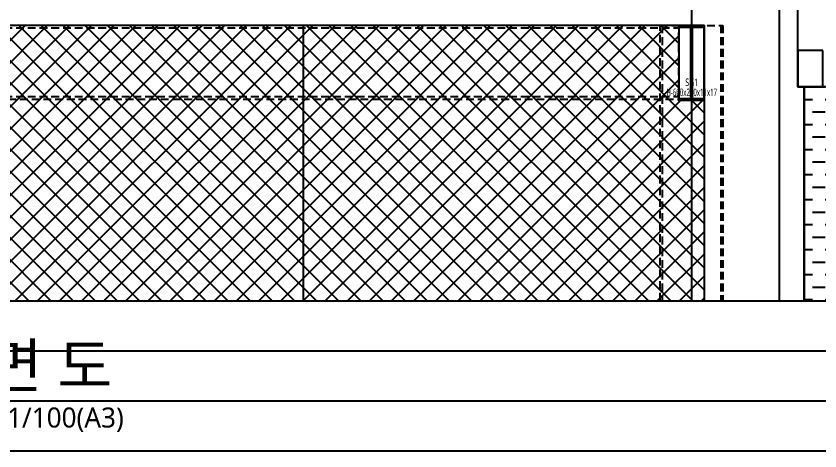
# Model space of a CAD drawing. Header units: millimetres. Extents: x 184384 to 428726, y 73696 to 101396.
# Drawn here: x 365022 to 371442, y 88296 to 91771 of the extents above; entities that cross this region are included whole.
import ezdxf
from ezdxf.enums import TextEntityAlignment as Align

# ---------------------------------------------------------------- set-up
doc = ezdxf.new("R2010")
doc.units = ezdxf.units.MM
doc.header["$LTSCALE"] = 100
doc.header["$MEASUREMENT"] = 0
doc.linetypes.add('CEN', pattern=[62, 60, -1, 0, -1])
doc.linetypes.add('HIDDEN2', pattern=[0.1875, 0.125, -0.0625])
doc.layers.get('0').update_dxf_attribs({"linetype": 'CONTINUOUS'})
doc.layers.get('DEFPOINTS').update_dxf_attribs({"color": 171, "linetype": 'CONTINUOUS'})
for name, color, linetype in [('251', 251, 'CONTINUOUS'), ('CEN(ST)', 1, 'CEN'), ('CON', 2, 'CONTINUOUS'), ('ELE-5', 5, 'CONTINUOUS'), ('ELE-6', 8, 'CONTINUOUS'), ('STEEL', 5, 'CONTINUOUS'), ('STL', 3, 'CONTINUOUS'), ('SYM', 7, 'CONTINUOUS'), ('TEXT', 3, 'CONTINUOUS')]:
    doc.layers.add(name, color=color, linetype=linetype)
doc.styles.add('TE', font='malgun_0.ttf')
doc.styles.add('나눔바른고딕', font='NanumBarunGothic.ttf')

# ---------------------------------------------------------------- blocks, each defined once
blk = doc.blocks.new('*U238')
at = {"layer": 'DEFPOINTS'}
for p, q in [((-100, 283), (-100, -283)), ((100, -283), (100, 283)), ((-5.5, 0), (5.5, 0))]:
    blk.add_line(p, q, dxfattribs=at)
at = {"layer": 'STEEL', "color": 0, "linetype": 'ByBlock', "ltscale": 0.5}
for p, q in [((-5.5, 283), (-100, 283)), ((-5.5, -283), (-5.5, 283)), ((100, 283), (5.5, 283)), ((5.5, 283), (5.5, -283)), ((-100, -283), (-5.5, -283)), ((5.5, -283), (100, -283))]:
    blk.add_line(p, q, dxfattribs=at)
for points in [[(-100, 283), (-100, 300), (100, 300), (100, 283)], [(100, -283), (100, -300), (-100, -300), (-100, -283)]]:
    blk.add_lwpolyline(points, dxfattribs=at)
blk = doc.blocks.new('SG1')
at = {"layer": 'STL'}
blk.add_blockref('*U238', (0, -225), dxfattribs=at)
at = {"layer": 'DEFPOINTS', "style": 'TE'}
for s, width, p in [('SG1', 0.7, (2.2, -379.1)), ('H-600x200x11x17', 0.5, (2.2, -459.5))]:
    blk.add_text(s, height=60, dxfattribs=dict(at, width=width)).set_placement(p, align=Align.MIDDLE_CENTER)

msp = doc.modelspace()

# ---------------------------------------------------------------- hatches: boundary and pattern name
at = {"layer": '251', "ltscale": 10000}
h = msp.add_hatch(dxfattribs=at)
h.set_pattern_fill('ANSI37', color=256, scale=1000)
h.set_pattern_definition([(45, (162218.3, 86455.75), (-88.38835, 88.38835), []), (135, (162218.3, 86455.75), (-88.38835, -88.38835), [])])
h.paths.add_polyline_path([(357816, 89495.8), (370516, 89495.8), (370516, 91095.8), (370316, 91095.8), (370316, 91695.8), (360716, 91695.8), (360716, 91495.8), (360616, 91495.8), (360616, 90345.8), (360516, 90345.8), (360516, 90545.8), (357816, 90545.8)])
h = msp.add_hatch(dxfattribs=at)
h.set_pattern_fill('DASH', color=256, scale=800)
h.set_pattern_definition([(0, (-34817916.88, 1184304.72), (100, 100), [100, -100])])
h.paths.add_polyline_path([(371316, 91205.8), (371316, 89495.8), (375200.8, 89495.8), (375200.8, 91205.8)])

# ---------------------------------------------------------------- linework, layer by layer
at = {"ltscale": 10000}
msp.add_lwpolyline([(371466, 91495.8), (371266, 91495.8), (371266, 91205.8), (371466, 91205.8)], close=True, dxfattribs=at)
at = {"layer": '251', "ltscale": 10000}
msp.add_lwpolyline([(371316, 91205.8), (371316, 89495.8), (375200.8, 89495.8), (375200.8, 91205.8)], close=True, dxfattribs=at)
at = {"layer": 'CEN(ST)'}
for p, q in [((370416, 98545.8), (370416, 89495.8)), ((371116, 98545.8), (371116, 89495.8))]:
    msp.add_line(p, q, dxfattribs=at)
at = {"layer": 'CON', "ltscale": 0.1}
msp.add_line((370516, 91695.8), (370516, 89495.8), dxfattribs=at)
at = {"layer": 'CON', "ltscale": 1000}
for points in [[(371316, 89495.8), (371316, 91205.8), (371266, 91205.8), (371266, 93485.8), (370966, 93485.8), (370966, 91845.8)], [(370516, 91695.8), (360616, 91695.8), (360616, 90545.8), (357816, 90545.8)]]:
    msp.add_lwpolyline(points, dxfattribs=at)
at = {"layer": 'DEFPOINTS', "ltscale": 1000}
for points in [[(351700.8, 88295.8), (376800.8, 88295.8), (376800.8, 100145.8), (351700.8, 100145.8)], [(352100.8, 88695.8), (376400.8, 88695.8), (376400.8, 99745.8), (352100.8, 99745.8)], [(352500.8, 89095.8), (376000.8, 89095.8), (376000.8, 99345.8), (352500.8, 99345.8)], [(353300.8, 89495.8), (375200.8, 89495.8), (375200.8, 98545.8), (353300.8, 98545.8)]]:
    msp.add_lwpolyline(points, close=True, dxfattribs=at)
at = {"layer": 'ELE-5'}
msp.add_line((367316, 91695.8), (367316, 89495.8), dxfattribs=at)
at = {"layer": 'ELE-6', "linetype": 'HIDDEN2', "ltscale": 5}
for p, q in [((360616, 91675.8), (370316, 91675.8)), ((370181, 91695.8), (370181, 89495.8)), ((370651, 91695.8), (370651, 89495.8)), ((360616, 91127.8), (370316, 91127.8))]:
    msp.add_line(p, q, dxfattribs=at)
msp.add_lwpolyline([(361772, 91107.8), (370316, 91107.8), (370316, 91695.8), (360616, 91695.8), (360616, 90545.8), (357641, 90545.8), (357641, 89957.8), (361224, 89957.8), (361224, 89977.8), (361204, 89977.8)], close=True, dxfattribs=at)
msp.add_lwpolyline([(370166, 89495.8), (370166, 91695.8), (370666, 91695.8), (370666, 89495.8)], dxfattribs=at)
at = {"layer": 'SYM'}
msp.add_line((362433.5, 88695.8), (366068.1, 88695.8), dxfattribs=at)

# ---------------------------------------------------------------- block references
at = {"layer": 'STL'}
msp.add_blockref('SG1', (370416, 91620.8), dxfattribs=at)

# ---------------------------------------------------------------- texts
at = {"layer": 'TEXT', "style": '나눔바른고딕'}
msp.add_text('종 단 면 도', height=350, dxfattribs=at).set_placement((365790.8, 88801.9), align=Align.RIGHT)
msp.add_text('SCALE: 1/100(A3)', height=160, dxfattribs=at).set_placement((365882.5, 88642.8), align=Align.TOP_RIGHT)

doc.saveas('drawing.dxf')
